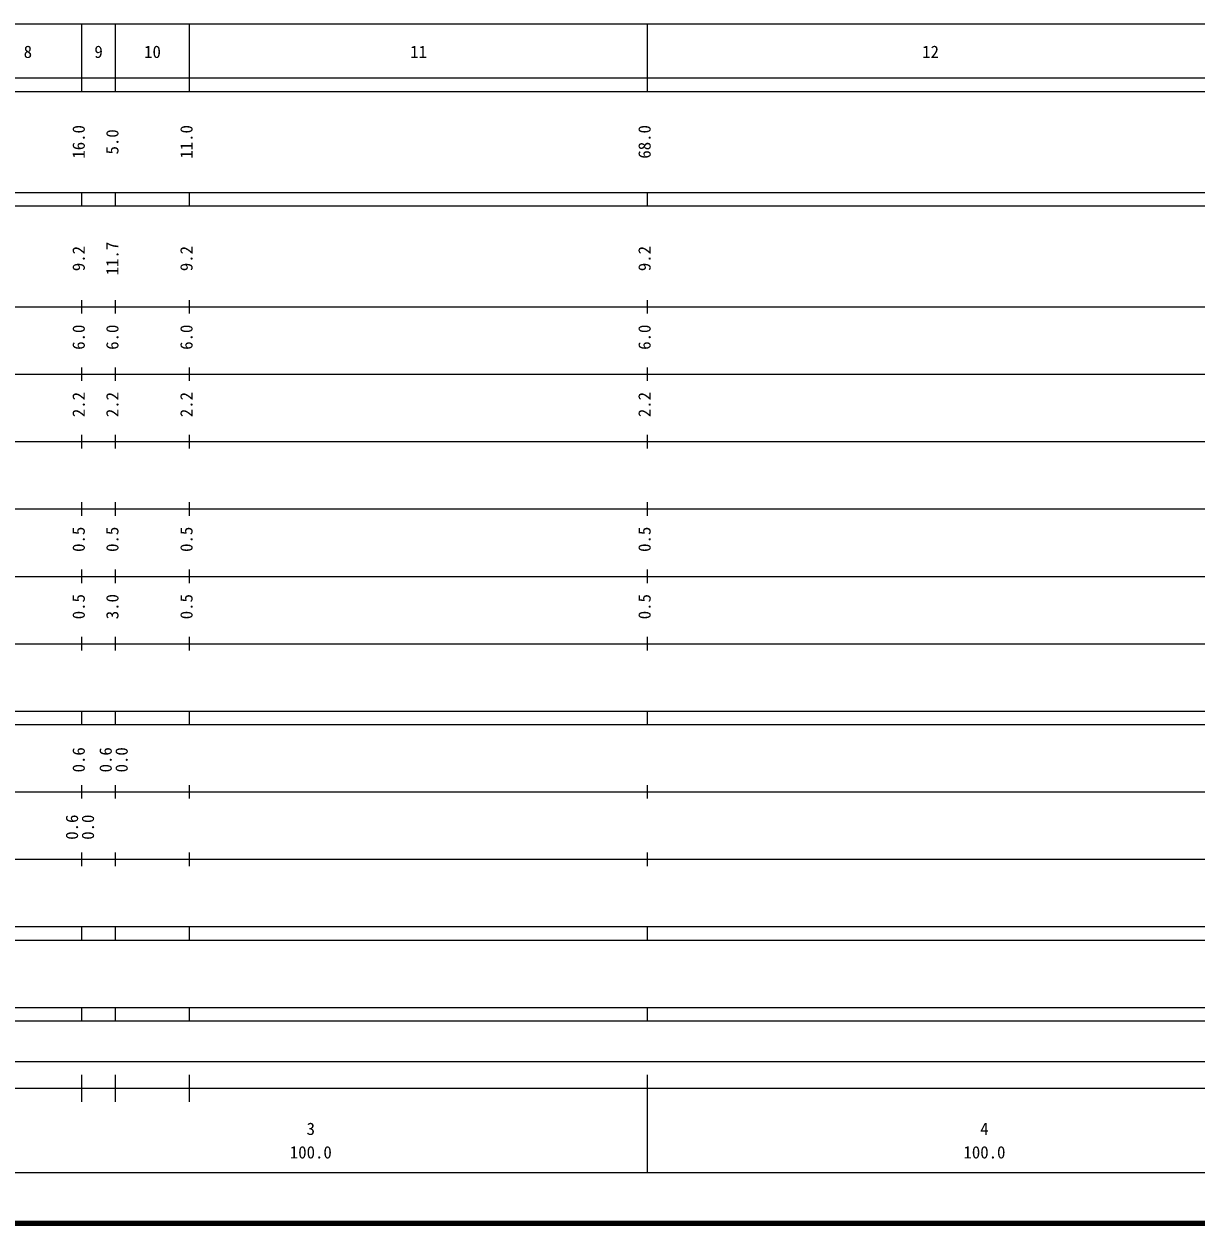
# Model space of a CAD drawing. Units: millimetres on the paper, enlarged 1000 times. Extents: x 40000 to 680000, y 20000 to 380000.
# Drawn here: x 275422 to 449407, y 20000 to 198000 of the extents above; entities that cross this region are included whole.
import ezdxf
from ezdxf.enums import TextEntityAlignment as Align

# ---------------------------------------------------------------- set-up
doc = ezdxf.new("R2010")
doc.units = ezdxf.units.MM
doc.header["$LTSCALE"] = 1000
doc.layers.add('M-TTL', color=2, linetype='Continuous', lineweight=140)
doc.layers.add('M-TTL-BAND', color=7, linetype='Continuous', lineweight=25)
doc.styles.add('ＭＳ ゴシック', font='')
doc.styles.get('ＭＳ ゴシック').set_extended_font_data('MS Gothic')

msp = doc.modelspace()

# ---------------------------------------------------------------- linework, layer by layer
at = {"layer": 'M-TTL'}
msp.add_line((40000, 20000), (680000, 20000), dxfattribs=at)
at = {"layer": 'M-TTL-BAND'}
for p, q in [((68000, 198000), (579000, 198000)), ((284000, 188000), (284000, 198000)), ((289000, 188000), (289000, 198000)), ((300000, 188000), (300000, 198000)), ((368000, 188000), (368000, 198000)), ((40000, 190000), (579000, 190000)), ((40000, 188000), (579000, 188000)), ((40000, 173000), (579000, 173000)), ((284000, 171000), (284000, 173000)), ((289000, 171000), (289000, 173000)), ((300000, 171000), (300000, 173000)), ((368000, 171000), (368000, 173000)), ((40000, 171000), (579000, 171000)), ((284000, 155000), (284000, 157000)), ((289000, 155000), (289000, 157000)), ((300000, 155000), (300000, 157000)), ((368000, 155000), (368000, 157000)), ((40000, 156000), (579000, 156000)), ((46000, 146000), (579000, 146000)), ((284000, 145000), (284000, 147000)), ((289000, 145000), (289000, 147000)), ((300000, 145000), (300000, 147000)), ((368000, 145000), (368000, 147000)), ((52000, 136000), (579000, 136000)), ((284000, 135000), (284000, 137000)), ((289000, 135000), (289000, 137000)), ((300000, 135000), (300000, 137000)), ((368000, 135000), (368000, 137000)), ((284000, 125000), (284000, 127000)), ((289000, 125000), (289000, 127000)), ((300000, 125000), (300000, 127000)), ((368000, 125000), (368000, 127000)), ((46000, 126000), (579000, 126000)), ((52000, 116000), (579000, 116000)), ((284000, 115000), (284000, 117000)), ((289000, 115000), (289000, 117000)), ((300000, 115000), (300000, 117000)), ((368000, 115000), (368000, 117000)), ((284000, 105000), (284000, 107000)), ((289000, 105000), (289000, 107000)), ((300000, 105000), (300000, 107000)), ((368000, 105000), (368000, 107000)), ((46000, 106000), (579000, 106000)), ((40000, 96000), (579000, 96000)), ((284000, 94000), (284000, 96000)), ((289000, 94000), (289000, 96000)), ((300000, 94000), (300000, 96000)), ((368000, 94000), (368000, 96000)), ((40000, 94000), (579000, 94000)), ((49000, 84000), (579000, 84000)), ((284000, 83000), (284000, 85000)), ((289000, 83000), (289000, 85000)), ((300000, 83000), (300000, 85000)), ((368000, 83000), (368000, 85000)), ((284000, 73000), (284000, 75000)), ((289000, 73000), (289000, 75000)), ((300000, 73000), (300000, 75000)), ((368000, 73000), (368000, 75000)), ((40000, 74000), (579000, 74000)), ((40000, 64000), (579000, 64000)), ((284000, 62000), (284000, 64000)), ((289000, 62000), (289000, 64000)), ((300000, 62000), (300000, 64000)), ((368000, 62000), (368000, 64000)), ((40000, 62000), (579000, 62000)), ((40000, 52000), (579000, 52000)), ((284000, 50000), (284000, 52000)), ((289000, 50000), (289000, 52000)), ((300000, 50000), (300000, 52000)), ((368000, 50000), (368000, 52000)), ((40000, 50000), (579000, 50000)), ((71000, 44000), (565000, 44000)), ((284000, 38000), (284000, 42000)), ((289000, 38000), (289000, 42000)), ((300000, 38000), (300000, 42000)), ((368000, 27500), (368000, 42000)), ((40000, 40000), (579000, 40000)), ((68000, 27500), (579000, 27500))]:
    msp.add_line(p, q, dxfattribs=at)

# ---------------------------------------------------------------- texts
at = {"layer": 'M-TTL-BAND', "style": 'ＭＳ ゴシック'}
for s, p in [('8', (276000, 192405)), ('9', (286500, 192405)), ('10', (294500, 192405)), ('11', (334000, 192405)), ('12', (410000, 192405)), ('3', (318000, 32523)), ('4', (418000, 32523)), ('100.0', (318000, 29033)), ('100.0', (418000, 29033))]:
    msp.add_text(s, height=1833, dxfattribs=at).set_placement(p, align=Align.BOTTOM_CENTER)
for s, p in [('16.0', (285000, 180500)), ('5.0', (290000, 180500)), ('11.0', (301000, 180500)), ('68.0', (369000, 180500)), ('9.2', (285000, 163174)), ('11.7', (290000, 163174)), ('9.2', (301000, 163174)), ('9.2', (369000, 163174)), ('6.0', (285000, 151500)), ('6.0', (290000, 151500)), ('6.0', (301000, 151500)), ('6.0', (369000, 151500)), ('2.2', (285000, 141500)), ('2.2', (290000, 141500)), ('2.2', (301000, 141500)), ('2.2', (369000, 141500)), ('0.5', (285000, 121500)), ('0.5', (290000, 121500)), ('0.5', (301000, 121500)), ('0.5', (369000, 121500)), ('0.5', (285000, 111500)), ('3.0', (290000, 111500)), ('0.5', (301000, 111500)), ('0.5', (369000, 111500)), ('0.6', (285000, 88764)), ('0.6', (289000, 88764)), ('0.0', (291370, 88764)), ('0.6', (284000, 78764)), ('0.0', (286370, 78764))]:
    msp.add_text(s, height=1833, rotation=90, dxfattribs=at).set_placement(p, align=Align.BOTTOM_CENTER)

doc.saveas('drawing.dxf')
